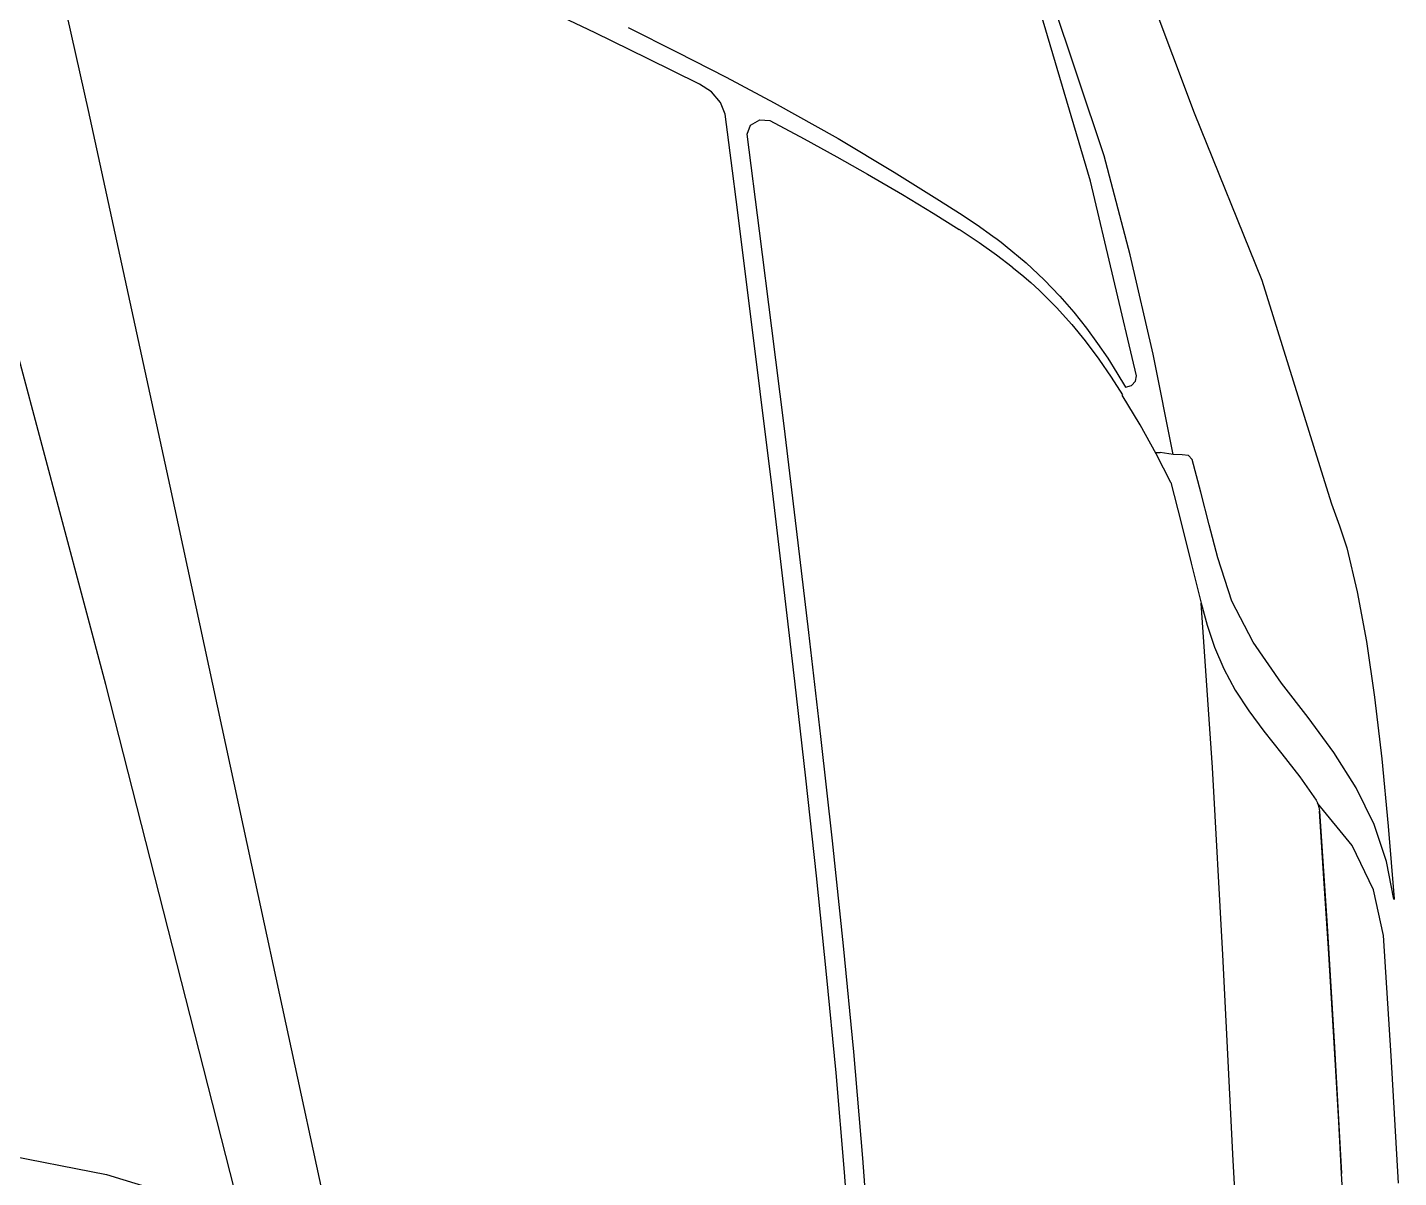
# Model space of a CAD drawing. Header units: millimetres. Extents: x 793 to 3159, y 750 to 2095.
# Drawn here: x 1317.9505 to 1318.2854, y 993.3951 to 993.6759 of the extents above; entities that cross this region are included whole.
import ezdxf

# ---------------------------------------------------------------- set-up
doc = ezdxf.new("R2010")
doc.units = ezdxf.units.MM
doc.linetypes.add('XR-CASETA$0$CONTINUA', pattern=[0])
doc.layers.add('XR-CASETA$0$A-AUTOS', color=8, linetype='Continuous')

# ---------------------------------------------------------------- blocks, each defined once
blk = doc.blocks.new('XR-CASETA$0$A$C75246685')
for p, q in [((-5.330209142572016, 0.9780369815274808), (-5.361313262572025, 0.9764043415275124)), ((-5.448939302571829, 0.9728797615275367), (-5.43389444257184, 0.974541131527502)), ((-5.43389444257184, 0.974541131527502), (-5.417432042571932, 0.9760110315275198)), ((-5.408805332571887, 0.9755704315275296), (-5.417876682572, 0.9725939415274922)), ((-5.417432042571932, 0.9760110315275198), (-5.399651892572024, 0.977329961527488)), ((-5.399587492571868, 0.9773236715275004), (-5.408805332571887, 0.9755704315275296)), ((-5.390720312571943, 0.9747040415275308), (-5.401926062571988, 0.972319451527511)), ((-5.399651892572024, 0.977329961527488), (-5.399608252571964, 0.9773326715275344)), ((-5.399608252571964, 0.9773326715275344), (-5.399574372571919, 0.977334351527503)), ((-5.399557892572034, 0.9773278115274876), (-5.399587492571868, 0.9773236715275004)), ((-5.399574372571919, 0.977334351527503), (-5.399550262572006, 0.977335001527507)), ((-5.399539892572078, 0.977331031527484), (-5.399557892572034, 0.9773278115274876)), ((-5.399550262572006, 0.977335001527507), (-5.399536222572009, 0.9773346415275056)), ((-5.399532562572062, 0.9773333215274816), (-5.399539892572078, 0.977331031527484)), ((-5.399536222572009, 0.9773346415275056), (-5.399532562572062, 0.9773333215274816)), ((-5.361313262572025, 0.9764043415275124), (-5.390720312571943, 0.9747040415275308)), ((-5.462540682572012, 0.9709741815275094), (-5.448939302571829, 0.9728797615275367)), ((-5.462540682572012, 0.9709741815275094), (-5.448939302571829, 0.9728797615275367)), ((-5.417876682572, 0.9725939415274922), (-5.426804902571917, 0.9682825315275352)), ((-5.401926062571988, 0.972319451527511), (-5.412725622571883, 0.9672069615275232)), ((-5.485421842572008, 0.9662951715275482), (-5.474660132572012, 0.9687927115275272)), ((-5.485421842572008, 0.9662951715275482), (-5.474660132572012, 0.9687927115275272)), ((-5.474660132572012, 0.9687927115275272), (-5.462540682572012, 0.9709741815275094)), ((-5.474660132572012, 0.9687927115275272), (-5.462540682572012, 0.9709741815275094)), ((-5.426804902571917, 0.9682825315275352), (-5.435509432571847, 0.9628063015275358)), ((-5.496215612571971, 0.9626042615275024), (-5.490851532571808, 0.9645563715274932)), ((-5.490851532571808, 0.9645563715274932), (-5.485421842572008, 0.9662951715275482)), ((-5.412725622571883, 0.9672069615275232), (-5.423167212571911, 0.9587984715275012)), ((-5.32081796257205, 0.9647057615275401), (-5.332628272572151, 0.9641431815275324)), ((-5.501672152571814, 0.9609739315275476), (-5.496215612571971, 0.9626042615275024)), ((-5.435509432571847, 0.9628063015275358), (-5.444037262571896, 0.9565916515275318)), ((-5.387669162572024, 0.9612553415275044), (-5.404727262572008, 0.9602577015275244)), ((-5.39315042257192, 0.9609402515275463), (-5.363526092571988, 0.9625788115275496)), ((-5.39315042257192, 0.9609402515275463), (-5.363526092571988, 0.9625788115275496)), ((-5.370072112572074, 0.9622317515275256), (-5.387669162572024, 0.9612553415275044)), ((-5.357786352571907, 0.9628821815275329), (-5.370072112572074, 0.9622317515275256)), ((-5.363526092571988, 0.9625788115275496), (-5.332628882572066, 0.964145701527542)), ((-5.363526092571988, 0.9625788115275496), (-5.332628882572066, 0.964145701527542)), ((-5.345298552571988, 0.9635192915275468), (-5.357786352571907, 0.9628821815275329)), ((-5.332628272572151, 0.9641431815275324), (-5.345298552571988, 0.9635192915275468)), ((-5.550899442571904, 0.945896341527515), (-5.501672152571814, 0.9609739315275476)), ((-5.429574982572035, 0.9545104015275284), (-5.423865752571942, 0.9584702715275454)), ((-5.429574982572035, 0.9545104015275284), (-5.423865752571942, 0.9584702715275454)), ((-5.423865752571942, 0.9584702715275454), (-5.423024992571868, 0.9588837815275326)), ((-5.423024992571868, 0.9588837815275326), (-5.422118012572013, 0.9591352515274992)), ((-5.422118012572013, 0.9591352515274992), (-5.421181122571964, 0.9592523215275434)), ((-5.421181122571964, 0.9592523215275434), (-5.39315042257192, 0.9609402515275463)), ((-5.421181122571964, 0.9592523215275434), (-5.39315042257192, 0.9609402515275463)), ((-5.404727262572008, 0.9602577015275244), (-5.421179602571896, 0.9592483015275376)), ((-5.444037262571896, 0.9565916515275318), (-5.452519322571902, 0.9501594215275588)), ((-5.435193272571837, 0.9501691715275626), (-5.429574982572035, 0.9545104015275284)), ((-5.435193272571837, 0.9501691715275626), (-5.429574982572035, 0.9545104015275284)), ((-5.452519322571902, 0.9501594215275588), (-5.462524512572031, 0.9432786415275416)), ((-5.440795072571858, 0.9457755715275482), (-5.435193272571837, 0.9501691715275626)), ((-5.440795072571858, 0.9457755715275482), (-5.435193272571837, 0.9501691715275626)), ((-5.591887912571906, 0.9296129815275264), (-5.550899442571904, 0.945896341527515)), ((-5.445781952572019, 0.9421139515275456), (-5.440795072571858, 0.9457755715275482)), ((-5.462524512572031, 0.9432786415275416), (-5.472610262571948, 0.9381528515275191)), ((-5.450868322571863, 0.9388538815275352), (-5.445781952572019, 0.9421139515275456)), ((-5.472610262571948, 0.9381528515275191), (-5.483201082572008, 0.9347558615275204)), ((-5.45605905257196, 0.9360899815275444), (-5.450868322571863, 0.9388538815275352)), ((-5.335975132572116, 0.9377121615275712), (-5.386236972571965, 0.9354555915275284)), ((-5.285987032572052, 0.9399246615275558), (-5.335975132572116, 0.9377121615275712)), ((-5.483201082572008, 0.9347558615275204), (-5.491221712571927, 0.9327439315275398)), ((-5.461363312571961, 0.9338629415275648), (-5.45605905257196, 0.9360899815275444)), ((-5.386236972571965, 0.9354555915275284), (-5.431974882572034, 0.9332093115275768)), ((-5.491221712571927, 0.9327439315275398), (-5.499241732571932, 0.9307440215275448)), ((-5.431974882572034, 0.9332093115275768), (-5.472107642571814, 0.9306471715275676)), ((-5.472107642571814, 0.9306471715275676), (-5.466720982571927, 0.9321001615275292)), ((-5.466720982571927, 0.9321001615275292), (-5.461363312571961, 0.9338629415275648)), ((-5.625102332571827, 0.9174348115275563), (-5.591887912571906, 0.9296129815275264)), ((-5.508234042571871, 0.9277972815275743), (-5.508411352571897, 0.9262464215275656)), ((-5.507252902571849, 0.9286227415275617), (-5.508234042571871, 0.9277972815275743)), ((-5.499241732571932, 0.9307440215275448), (-5.507252902571849, 0.9286227415275617)), ((-5.491803382571902, 0.9258962815275424), (-5.481954442571918, 0.9282789815275408)), ((-5.481954442571918, 0.9282789815275408), (-5.472107642571814, 0.9306471715275676)), ((-5.508411352571897, 0.9262464215275656), (-5.508523352571841, 0.9240097615275716)), ((-5.501646822571842, 0.9234406715275724), (-5.491803382571902, 0.9258962815275424)), ((-5.508523352571841, 0.9240097615275716), (-5.533029882571896, 0.9193189615275797)), ((-5.508809602571887, 0.921903191527548), (-5.508952732571857, 0.9208497315275678)), ((-5.508666472571917, 0.9229565515275624), (-5.508809602571887, 0.921903191527548)), ((-5.508523352571841, 0.9240097615275716), (-5.508666472571917, 0.9229565515275624)), ((-5.501638282571889, 0.9234067415275432), (-5.508648772571973, 0.9198540315275352)), ((-5.533029882571896, 0.9193189615275797), (-5.557324012571938, 0.9137937215275826)), ((-5.508648772571973, 0.9198540315275352), (-5.515768522571875, 0.9159971115275596)), ((-5.508956392571802, 0.9196932415275398), (-5.508952732571857, 0.9208497315275678)), ((-5.527732032571862, 0.915171451527584), (-5.575328462571746, 0.9042653915275592)), ((-5.526451812571963, 0.9149593015275456), (-5.527732032571862, 0.915171451527584)), ((-5.525428562571847, 0.9139893215275662), (-5.526451812571963, 0.9149593015275456)), ((-5.515768522571875, 0.9159971115275596), (-5.523052762571865, 0.9116951415275876)), ((-5.557324012571938, 0.9137937215275826), (-5.581496372571906, 0.9076244615275469)), ((-5.528520292571896, 0.9104140915275992), (-5.525008942571844, 0.9125029415275492)), ((-5.527428072571751, 0.9090222415275944), (-5.523086032571769, 0.9117498815275836)), ((-5.525008942571844, 0.9125029415275492), (-5.525428562571847, 0.9139893215275662)), ((-5.581496372571906, 0.9076244615275469), (-5.657717382571831, 0.8825657715276236)), ((-5.535691012571873, 0.9057457415275678), (-5.532078642571946, 0.9081718515275554)), ((-5.532078642571946, 0.9081718515275554), (-5.528520292571896, 0.9104140915275992)), ((-5.531856172571792, 0.906030811527586), (-5.527428072571751, 0.9090222415275944)), ((-5.575328462571746, 0.9042653915275592), (-5.622354522571754, 0.8906450115275958)), ((-5.539481602571755, 0.903013841527553), (-5.535691012571873, 0.9057457415275678)), ((-5.536386812571777, 0.9026919615275516), (-5.531856172571792, 0.906030811527586)), ((-5.543348482571787, 0.899989131527576), (-5.539481602571755, 0.903013841527553)), ((-5.540413302571891, 0.8994418015275584), (-5.536386812571777, 0.9026919615275516)), ((-5.547301422571877, 0.8966067015275881), (-5.543348482571787, 0.899989131527576)), ((-5.544542022571819, 0.8957649615275897), (-5.540413302571891, 0.8994418015275584)), ((-5.551336462571839, 0.892802661527611), (-5.547301422571877, 0.8966067015275881)), ((-5.548785802571842, 0.8915591515276162), (-5.544542022571819, 0.8957649615275897)), ((-5.555490202571832, 0.8884227815275664), (-5.551336462571839, 0.892802661527611)), ((-5.550662322571838, 0.8895220815275877), (-5.548785802571842, 0.8915591515276162)), ((-5.559777012571771, 0.8833142715276096), (-5.555490202571832, 0.8884227815275664)), ((-5.552561132571896, 0.8873252915276169), (-5.550662322571838, 0.8895220815275877)), ((-5.554484952571896, 0.8849647915276079), (-5.557400912571778, 0.8811555115276235)), ((-5.554483732571839, 0.8849676015276202), (-5.552561132571896, 0.8873252915276169)), ((-5.562094212571878, 0.8802691715276012), (-5.561315702571732, 0.8813157915276121)), ((-5.561315702571732, 0.8813157915276121), (-5.560543002571761, 0.8823314515276194)), ((-5.560543002571761, 0.8823314515276194), (-5.559777012571771, 0.8833142715276096)), ((-5.557400912571778, 0.8811555115276235), (-5.560434362571755, 0.8769284715275772)), ((-5.564807832571773, 0.8764493415276035), (-5.562094212571878, 0.8802691715276012)), ((-5.56768900257191, 0.8721727815276096), (-5.564807832571773, 0.8764493415276035)), ((-5.560434362571755, 0.8769284715275772), (-5.563697602571779, 0.872110711527597)), ((-5.570871982571928, 0.8672913815276218), (-5.56768900257191, 0.8721727815276096)), ((-5.567766202571759, 0.8657422715276368), (-5.563697602571779, 0.8721107715275876)), ((-5.577851352571884, 0.8562594415276124), (-5.570871982571928, 0.8672913815276218)), ((-5.572362462571732, 0.8582978315276079), (-5.567766202571759, 0.8657422715276368)), ((-5.577412812571878, 0.84980120152764), (-5.572362462571732, 0.8582978315276079)), ((-5.586096592571835, 0.8426355215276259), (-5.577851352571884, 0.8562594415276124)), ((-5.581688932571863, 0.8423431015276321), (-5.577412812571878, 0.84980120152764)), ((-5.581688932571863, 0.8423431015276321), (-5.577412812571878, 0.84980120152764)), ((-5.337124422571947, 0.8472695815276267), (-5.363102512572027, 0.8451510115276335)), ((-5.310978182572057, 0.8490434115276173), (-5.337124422571947, 0.8472695815276267)), ((-5.363102512572027, 0.8451510115276335), (-5.388935942571948, 0.8427894615276443)), ((-5.309203892572098, 0.844358481527621), (-5.333671052571958, 0.8427408415276147)), ((-5.594964692571807, 0.8270700115276383), (-5.586096592571835, 0.8426355215276259)), ((-5.586126192571896, 0.8343661315276165), (-5.581688932571863, 0.8423431015276321)), ((-5.586126192571896, 0.8343661315276165), (-5.581688932571863, 0.8423431015276321)), ((-5.388935942571948, 0.8427894615276443), (-5.414617712572067, 0.8402495015276087)), ((-5.357973422571943, 0.8408036415276285), (-5.382116492571981, 0.8386459915276134)), ((-5.333671052571958, 0.8427408415276147), (-5.357973422571943, 0.8408036415276285)), ((-5.44015695257201, 0.8375787915276475), (-5.465570472571812, 0.8348129715276115)), ((-5.414617712572067, 0.8402495015276087), (-5.44015695257201, 0.8375787915276475)), ((-5.382116492571981, 0.8386459915276134), (-5.40611154257192, 0.8363208015276484)), ((-5.590645542571906, 0.8259993815276231), (-5.586126192571896, 0.8343661315276165)), ((-5.590645542571906, 0.8259993815276231), (-5.586126192571896, 0.8343661315276165)), ((-5.465570472571812, 0.8348129715276115), (-5.490860382571895, 0.8319648615276662)), ((-5.42997140257205, 0.8338696915276671), (-5.45371103257196, 0.8313284515276393)), ((-5.40611154257192, 0.8363208015276484), (-5.42997140257205, 0.8338696915276671)), ((-5.490860382571895, 0.8319648615276662), (-5.516034942571764, 0.8290463315276213)), ((-5.45371103257196, 0.8313284515276393), (-5.477343542571928, 0.8287110915276514)), ((-5.516034942571764, 0.8290463315276213), (-5.539918302571891, 0.8262088415276309)), ((-5.516034942571764, 0.8290463315276213), (-5.539918302571891, 0.8262088415276309)), ((-5.477343542571928, 0.8287110915276514), (-5.500883882571883, 0.8260259315276528)), ((-5.601276642571861, 0.815397651527661), (-5.594964692571807, 0.8270700115276383)), ((-5.59083841257177, 0.8235244415276667), (-5.590645542571906, 0.8259993815276231)), ((-5.539918302571891, 0.8262088415276309), (-5.563679292571919, 0.8233358415276654)), ((-5.539918302571891, 0.8262088415276309), (-5.563679292571919, 0.8233358415276654)), ((-5.500883882571883, 0.8260259315276528), (-5.524461462571821, 0.8232684015276561)), ((-5.589510892571865, 0.8212728115276775), (-5.59083841257177, 0.8235244415276667)), ((-5.587291962571839, 0.8204536815276526), (-5.589510892571865, 0.8212728115276775)), ((-5.563679292571919, 0.8233358415276654), (-5.587291962571839, 0.8204536815276526)), ((-5.563679292571919, 0.8233358415276654), (-5.587291962571839, 0.8204536815276526)), ((-5.547966092571754, 0.8204644815276367), (-5.571402982571839, 0.8176279515276689)), ((-5.524461462571821, 0.8232684015276561), (-5.547966092571754, 0.8204644815276367)), ((-5.571402982571839, 0.8176279515276689), (-5.578354892571837, 0.816781471527662)), ((-5.607477512571791, 0.8035042615276495), (-5.601276642571861, 0.815397651527661)), ((-5.59510294257177, 0.8140191315276581), (-5.597670382571891, 0.8118110715276714)), ((-5.592204072571689, 0.8150850715276476), (-5.59510294257177, 0.8140191315276581)), ((-5.585289402571902, 0.8159339515276826), (-5.592204072571689, 0.8150850715276476)), ((-5.578354892571837, 0.816781471527662), (-5.585289402571902, 0.8159339515276826)), ((-5.597670382571891, 0.8118110715276714), (-5.599577122571758, 0.8088636015276904)), ((-5.599577122571758, 0.8088636015276904), (-5.605962622571837, 0.796232721527673)), ((-5.613551422571732, 0.7914972715276747), (-5.607477512571791, 0.8035042615276495)), ((-5.605962622571837, 0.796232721527673), (-5.612274572571891, 0.7834565415276701)), ((-5.612274572571891, 0.7834565415276701), (-5.618497712571867, 0.7706300815276848)), ((-5.316500642572123, 0.7179811915277412), (-5.409484652571903, 0.6984486015277583)), ((-5.409484652571903, 0.6984486015277583), (-5.502158902571976, 0.6790565515277934)), ((-5.325171912572045, 0.6950171315277487), (-5.453816012572019, 0.6630161315277691)), ((-5.502158902571976, 0.6790565515277934), (-5.594047642571808, 0.6596222315277771)), ((-5.334205722571936, 0.6624606715277821), (-5.330804842572092, 0.6734036715277796)), ((-5.453816012572019, 0.6630161315277691), (-5.580731902571755, 0.6299803615277995)), ((-5.378398832572088, 0.442370001528019), (-5.334205722571936, 0.6624606715277821)), ((-5.594047642571808, 0.6596222315277771), (-5.658700962571743, 0.6454840115278273))]:
    blk.add_line(p, q)

msp = doc.modelspace()

# ---------------------------------------------------------------- block references
at = {"layer": 'XR-CASETA$0$A-AUTOS', "color": 8, "linetype": 'XR-CASETA$0$CONTINUA', "ltscale": 0.5, "rotation": 270.3359986411695}
msp.add_blockref('XR-CASETA$0$A$C75246685', (1317.338627912188, 988.0578340315337, 289.1439441184484), dxfattribs=at)

doc.saveas('drawing.dxf')
